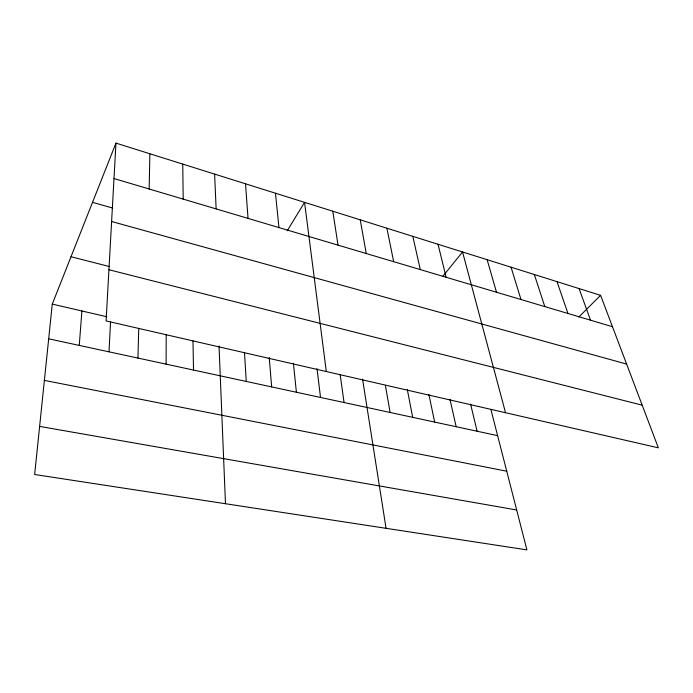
<?xml version="1.0" encoding="UTF-8"?>
<svg xmlns="http://www.w3.org/2000/svg" width="693" height="693" viewBox="0 0 693 693"><rect width="100%" height="100%" fill="white"/><g stroke="black" fill="none" stroke-linecap="round" stroke-linejoin="round"><path stroke-width="1.04" d="M166.103 364.146L166.216 334.728M149.16 189.007L149.887 153.768M137.942 358.073L138.747 328.421M109 351.827L110.542 321.942M115.965 143.113L106.09 320.928L658.35 447.834L600.588 295.331L115.965 143.113L52.27 304.106L34.65 474.497L526.905 549.887L490.965 409.71M79.253 345.417L81.913 310.975M287.197 230.804L304.556 202.347L326.308 371.535M442.619 276.559L462.552 251.975L505.535 412.716M578.811 317.022L600.588 295.331M39.622 426.403L516.675 509.987M44.378 380.388L506.739 471.214M48.675 338.816L497.617 435.654M52.27 304.106L106.644 316.71M108.931 269.733L642.194 405.18M71.007 256.739L109.199 266.502M111.608 221.509L626.628 364.085M92.533 202.339L112.777 208.073M113.998 178.551L612.473 326.715M579.079 288.583L590.523 320.192M556.999 281.644L567.974 313.496M534.338 274.523L544.811 306.609M511.053 267.212L520.989 299.523M487.136 259.702L496.509 292.247M438.019 244.274L446.162 277.287M470.564 404.036L477.122 431.228M449.965 399.298L456.15 426.706M412.811 236.356L420.296 269.594M428.863 394.343L434.667 422.072M386.893 228.214L393.667 261.685M407.285 389.379L412.664 417.325M360.23 219.837L366.259 253.534M385.369 385.334L390.124 412.465M362.56 379.08L386.062 528.317M332.796 211.218L338.028 245.14M340.211 374.965L344.057 402.529M317.022 368.598L320.521 397.453M293.416 363.167L296.387 392.247M275.467 193.217L278.958 227.59M269.231 357.493L271.647 386.911M245.504 183.801L248.033 218.39M244.508 352.85L246.275 381.436M214.613 174.099L216.129 208.905M219.023 345.937L225.476 503.724M192.983 341.017L193.529 370.062M182.761 164.094L183.186 199.116"/></g></svg>
